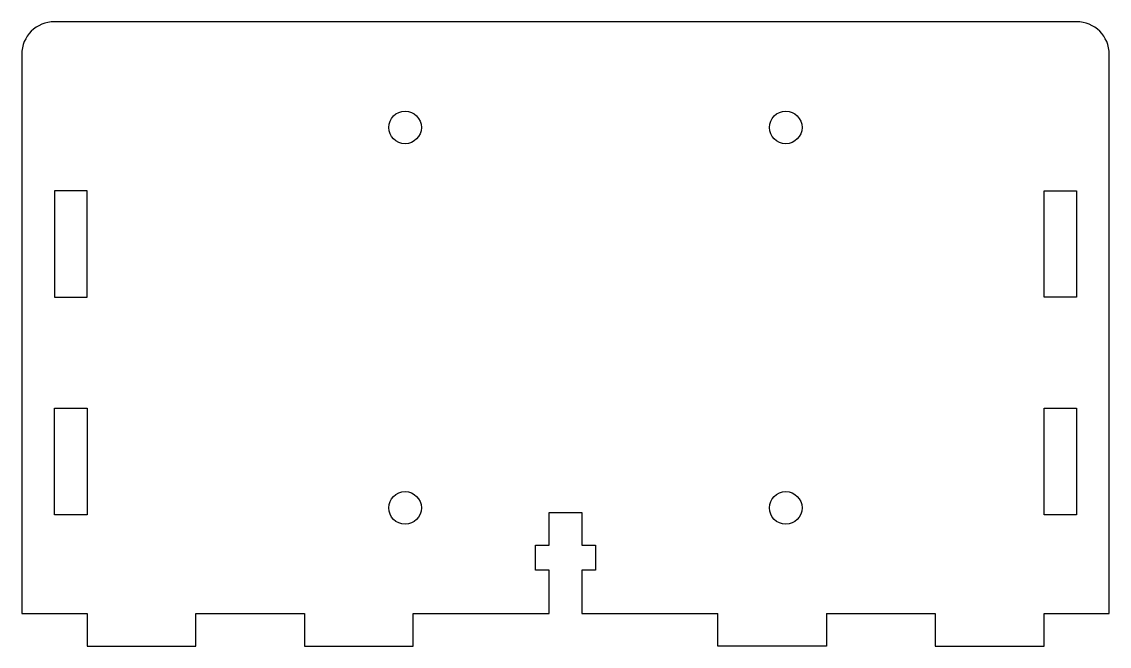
# Model space of a CAD drawing. Extents: x -102 to -2, y -30 to 27.
import ezdxf

# ---------------------------------------------------------------- set-up
doc = ezdxf.new("R2010")
doc.units = 0
doc.layers.get('0').update_dxf_attribs({"linetype": 'continuous'})

# ---------------------------------------------------------------- blocks, each defined once
blk = doc.blocks.new('FILLET009')
at = {"color": 0}
for p, q in [((-5.3259, 27.45), (-99.3259, 27.45)), ((-102.3259, 24.45), (-102.3259, -27)), ((-2.3259, -27), (-2.3259, 24.45)), ((-99.3259, 11.9), (-99.3259, 2.1)), ((-96.3259, 11.9), (-99.3259, 11.9)), ((-96.3259, 2.1), (-96.3259, 11.9)), ((-8.3259, 2.1), (-8.3259, 11.9)), ((-8.3259, 11.9), (-5.3259, 11.9)), ((-5.3259, 11.9), (-5.3259, 2.1)), ((-99.3259, 2.1), (-96.3259, 2.1)), ((-5.3259, 2.1), (-8.3259, 2.1)), ((-99.3259, -8.1), (-96.3259, -8.1)), ((-99.3259, -17.9), (-99.3259, -8.1)), ((-96.3259, -8.1), (-96.3259, -17.9)), ((-8.3259, -8.1), (-5.3259, -8.1)), ((-8.3259, -17.9), (-8.3259, -8.1)), ((-5.3259, -8.1), (-5.3259, -17.9)), ((-96.3259, -17.9), (-99.3259, -17.9)), ((-53.8259, -17.7), (-50.8259, -17.7)), ((-53.8259, -20.7), (-53.8259, -17.7)), ((-50.8259, -17.7), (-50.8259, -20.7)), ((-5.3259, -17.9), (-8.3259, -17.9)), ((-55.0759, -23), (-55.0759, -20.7)), ((-55.0759, -20.7), (-53.8259, -20.7)), ((-50.8259, -20.7), (-49.5759, -20.7)), ((-49.5759, -20.7), (-49.5759, -23)), ((-53.8259, -23), (-55.0759, -23)), ((-53.8259, -27), (-53.8259, -23)), ((-50.8259, -23), (-50.8259, -27)), ((-49.5759, -23), (-50.8259, -23)), ((-102.3259, -27), (-96.3259, -27)), ((-96.3259, -27), (-96.3259, -30)), ((-86.3259, -30), (-86.3259, -27)), ((-86.3259, -27), (-76.3259, -27)), ((-76.3259, -27), (-76.3259, -30)), ((-66.3259, -30), (-66.3259, -27)), ((-66.3259, -27), (-53.8259, -27)), ((-50.8259, -27), (-38.3259, -27)), ((-38.3259, -30), (-38.3259, -27)), ((-28.3259, -27), (-18.3259, -27)), ((-28.3259, -27), (-28.3259, -30)), ((-18.3259, -27), (-18.3259, -30)), ((-8.3259, -27), (-2.3259, -27)), ((-8.3259, -30), (-8.3259, -27)), ((-96.3259, -30), (-86.3259, -30)), ((-76.3259, -30), (-66.3259, -30)), ((-28.3259, -30), (-38.3259, -30)), ((-18.3259, -30), (-8.3259, -30))]:
    blk.add_line(p, q, dxfattribs=at)
for centre in [(-67.0759, 17.725), (-32.0759, 17.725), (-67.0759, -17.275), (-32.0759, -17.275)]:
    blk.add_circle(centre, 1.5, dxfattribs=at)
for centre, start, end in [((-99.3259, 24.45), 90, -180), ((-5.3259, 24.45), 0, 90)]:
    blk.add_arc(centre, 3, start, end, dxfattribs=at)

msp = doc.modelspace()

# ---------------------------------------------------------------- block references
at = {"color": 0}
msp.add_blockref('FILLET009', (0, 0), dxfattribs=at)

doc.saveas('drawing.dxf')
